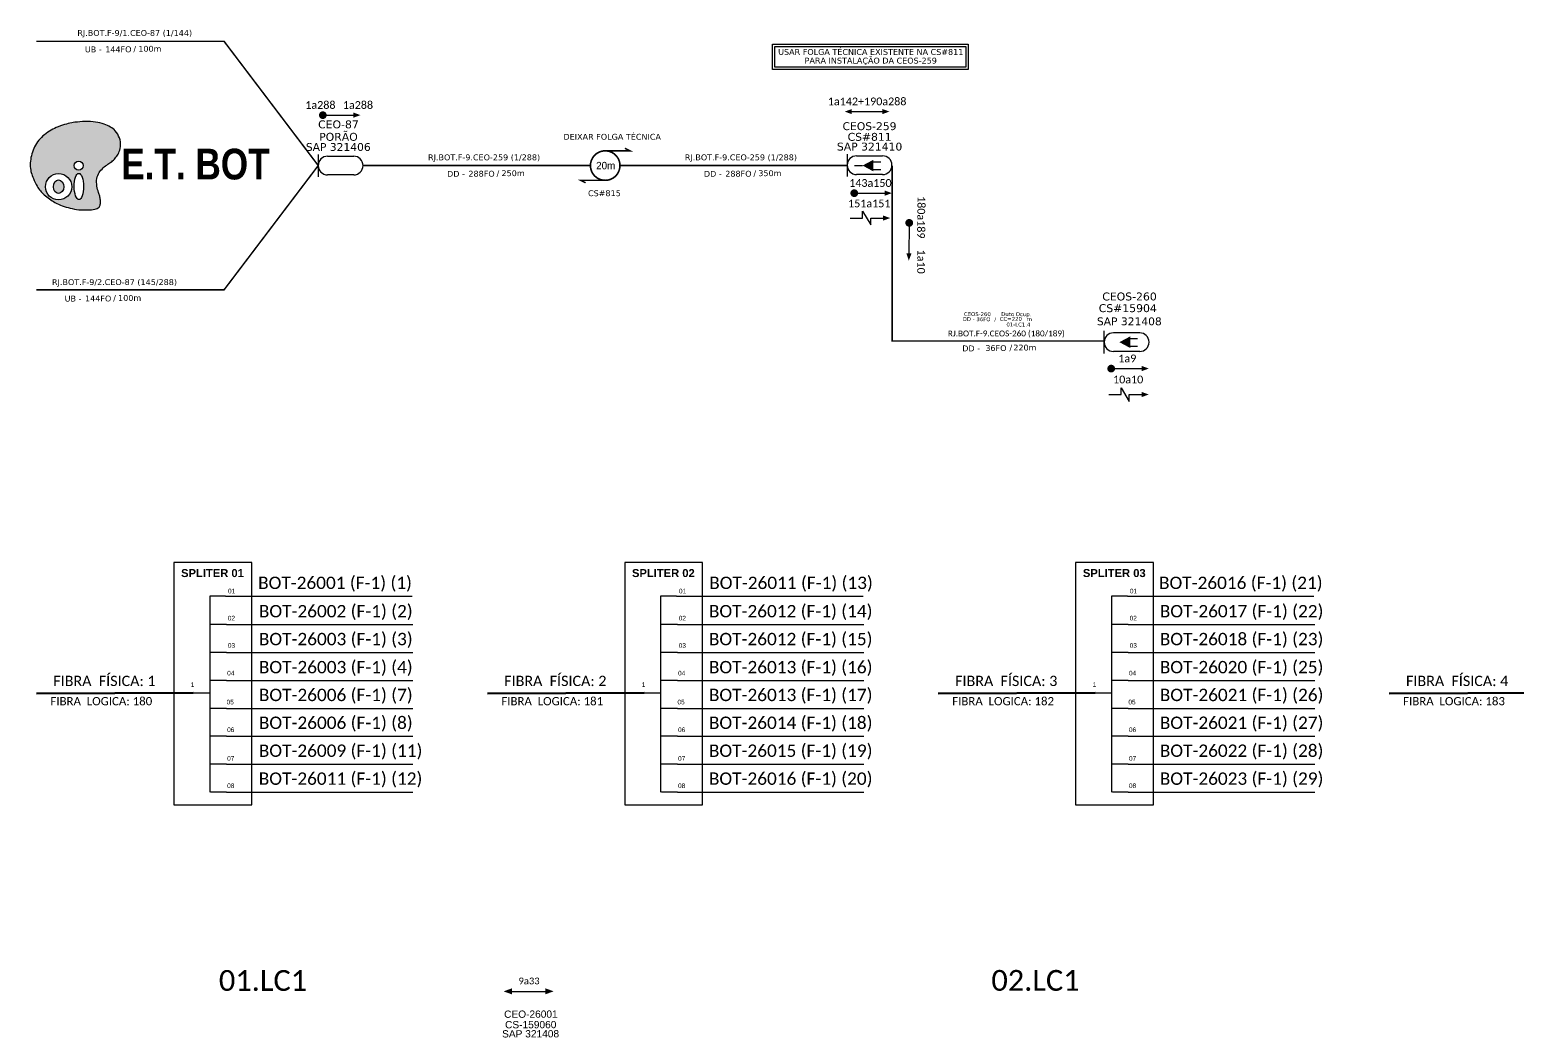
# Model space of a CAD drawing. Extents: x 35688 to 45186, y 3284 to 5132.
# Drawn here: x 44399.1 to 44729, y 3828.4 to 4050.5 of the extents above; entities that cross this region are included whole.
import ezdxf
from ezdxf.enums import TextEntityAlignment as Align

# ---------------------------------------------------------------- set-up
doc = ezdxf.new("R2010")
doc.units = ezdxf.units.DM
doc.header["$MEASUREMENT"] = 0
for name, color, linetype, lineweight in [("20.0-LEGENDA DOS CDO'S", 1, 'Continuous', 0), ('20.2-CDO_POSTE', 1, 'Continuous', 5), ('40.1-ETIQUETAS', 1, 'Continuous', 20)]:
    doc.layers.add(name, color=color, linetype=linetype, lineweight=lineweight)
for name, color, linetype in [('20.4-CEOS', 1, 'Continuous'), ('20.5-CABO AÉREO', 1, 'Continuous'), ('20.5-CEO', 1, 'Continuous'), ('E.T.', 7, 'Continuous'), ('label_cabos', 7, 'Continuous'), ('LC', 7, 'Continuous'), ('SETA', 7, 'Continuous'), ('UNIFILAR', 7, 'Continuous')]:
    doc.layers.add(name, color=color, linetype=linetype)
doc.layers.get('LC').off()
doc.styles.add('ARIAL', font='arial.ttf')
doc.styles.add('siredit', font='verdana.ttf')
doc.styles.add('SWISS BIT', font='swisscb.ttf')

# ---------------------------------------------------------------- blocks, each defined once
blk = doc.blocks.new('CDOE-TEXTO PADRÃO')
at = {"layer": "20.0-LEGENDA DOS CDO'S", "color": 0, "style": 'ARIAL'}
for tag, p in [('CDO_N', (0.49, 7.39)), ('CORDOALHA', (0.5, 4.33)), ('SAP', (0.51, 1.67)), ('SPLITER_1', (0.59, -0.91)), ('SPLITER_2', (0.6, -3.55)), ('(XX-XX_F)S', (0.54, -8.29)), ('(XX-XX_L)S', (0.55, -10.83)), ('UMS', (0.55, -13.15))]:
    blk.add_attdef(tag, p, '', height=1.7, rotation=0.118, dxfattribs=at)
blk.add_attdef('FIBRAS_UTILIZADAS', text='', height=1.7, rotation=0.118, dxfattribs=at).set_placement((19.77, 7.43), align=Align.CENTER)
blk = doc.blocks.new('SAN')
at = {"layer": 'SETA'}
blk.add_lwpolyline([(-2.58, 0), (6.02, 0)], dxfattribs=at)
for points in [[(-2.1, -0.66), (-3.93, 0), (-2.1, 0.67)], [(5.33, 0.68), (7.16, 0.01), (5.33, -0.65)]]:
    blk.add_solid(points, dxfattribs=at)
blk = doc.blocks.new('ETIQUETA_RS5F')
at = {"layer": '40.1-ETIQUETAS', "color": 0, "style": 'siredit'}
blk.add_text('/', height=1.5, dxfattribs=at).set_placement((1.55, -1.95), align=Align.MIDDLE_RIGHT)
for tag, p in [('ETIQUETA_R_PRIMARIA', (1.18, 4.1)), ('ETIQUETA_R_SECUNDARIA', (1.18, 2.1)), ('F_ATIVAS/F_MORTAS', (1.11, -4.24))]:
    blk.add_attdef(tag, text='', height=1.5, dxfattribs=at).set_placement(p, align=Align.MIDDLE_CENTER)
for tag, p in [('TIPO_CABO', (-6.62, -2.12)), ('CAP_CABO', (0.37, -2.09))]:
    blk.add_attdef(tag, text='', height=1.5, dxfattribs=at).set_placement(p, align=Align.MIDDLE_RIGHT)
blk.add_attdef('METROS', text='', height=1.5, dxfattribs=at).set_placement((2.11, -1.95), align=Align.MIDDLE_LEFT)
for tag, p in [('FUSÃO_1', (0.82, -8.39)), ('FUSÃO_2', (0.82, -10.6)), ('FUSÃO_3', (0.82, -12.93)), ('FUSÃO_4', (0.82, -15.14)), ('FUSÃO_5', (0.82, -17.16))]:
    blk.add_attdef(tag, text='', height=1.5, dxfattribs=at).set_placement(p, align=Align.CENTER)
blk = doc.blocks.new('OI')
h = blk.add_hatch(color=40)
edge = h.paths.add_edge_path()
edge.add_spline(control_points=[(4.35, -0.67), (3.92, -0.99), (3.26, -1.5), (2.81, -2.59), (2.9, -3.5), (3.06, -4.27), (3.31, -4.85), (3.37, -5.39), (3.4, -5.88), (3.2, -6.4), (2.54, -6.61), (1.65, -6.63), (0.55, -6.67), (-0.56, -6.42), (-1.61, -6.14), (-2.77, -5.61), (-3.92, -4.77), (-4.89, -3.7), (-5.34, -2.65), (-5.6, -1.94), (-5.85, -0.96), (-5.71, 0.47), (-5.1, 2.02), (-4.14, 3.02), (-3.3, 3.61), (-2.37, 4.16), (-1.36, 4.44), (-0.56, 4.7), (0.79, 4.85), (2.24, 4.97), (3.79, 4.57), (4.67, 4.21), (5.44, 3.65), (5.76, 2.99), (6.03, 2.21), (6.01, 1.46), (5.72, 0.64), (5.31, 0.08), (4.88, -0.38), (4.51, -0.55), (4.35, -0.67)], knot_values=[0, 0, 0, 0, 1.60434, 2.417191, 3.427595, 4.282808, 4.776746, 5.304182, 5.888771, 6.258406, 6.858137, 7.79129, 8.986195, 10.124242, 11.187857, 12.242908, 13.953784, 15.414161, 16.515391, 17.349188, 17.675853, 19.552021, 21.515531, 22.568638, 23.63245, 24.621084, 25.782718, 26.745347, 27.142653, 29.870543, 31.004649, 31.921532, 32.709589, 33.801391, 34.042471, 35.192333, 35.971461, 36.628871, 37.254359, 37.836911, 37.836911, 37.836911, 37.836911], degree=3, periodic=0)
h.paths.add_polyline_path([(1.13, -0.87, -1), (-0.04, -0.87, -1)], flags=16)
edge = h.paths.add_edge_path(flags=16)
edge.add_ellipse((0.56, -3.59), major_axis=(-0.02, 1.71), ratio=0.361305, start_angle=0, end_angle=360)
h.paths.add_polyline_path([(-0.36, -3.62, -1), (-3.8, -3.62, -1)], flags=16)
edge = h.paths.add_edge_path(flags=0)
edge.add_ellipse((-2.08, -3.62), major_axis=(0, 0.885), ratio=0.758294, start_angle=0, end_angle=360)
at = {"color": 40}
for centre, radius in [((-2.08, -3.62), 1.72), ((0.54, -0.87), 0.587)]:
    blk.add_circle(centre, radius, dxfattribs=at)
blk.add_ellipse((0.56, -3.59), major_axis=(-0.02, 1.71), ratio=0.361305, dxfattribs=at)
blk.add_ellipse((-2.08, -3.62), major_axis=(0, 0.885), ratio=0.758294, start_param=-3.141592653589791, end_param=3.141592653589791, dxfattribs=at)
at = {"color": 40, "start_tangent": (-0.800898, -0.598801), "end_tangent": (-0.800898, -0.598801)}
blk.add_spline([(4.35, -0.67), (3.2, -1.78), (2.9, -2.54), (2.92, -3.55), (3.12, -4.38), (3.28, -4.85), (3.37, -5.37), (3.35, -5.95), (3.2, -6.29), (2.66, -6.55), (1.73, -6.63), (0.54, -6.62), (-0.58, -6.41), (-1.6, -6.11), (-2.56, -5.67), (-3.95, -4.67), (-4.89, -3.56), (-5.37, -2.56), (-5.64, -1.78), (-5.72, -1.46), (-5.63, 0.42), (-4.84, 2.22), (-4.13, 2.99), (-3.27, 3.62), (-2.4, 4.09), (-1.3, 4.47), (-0.37, 4.72), (0.02, 4.77), (2.75, 4.8), (3.85, 4.53), (4.69, 4.16), (5.31, 3.68), (5.85, 2.73), (5.93, 2.5), (5.94, 1.35), (5.67, 0.62), (5.29, 0.08), (4.84, -0.36), (4.35, -0.67)], degree=3, dxfattribs=at)
blk = doc.blocks.new('*U46')
at = {"layer": '20.5-CEO'}
for p, q in [((-1.56, 1.26), (1.8, 1.26)), ((1.8, -1.13), (-1.56, -1.13))]:
    blk.add_line(p, q, dxfattribs=at)
blk.add_lwpolyline([(-2.75, 1.51), (-2.75, -1.38)], dxfattribs=at)
for centre, start, end in [((-1.56, 0.07), 90, 270), ((1.8, 0.07), 270, 90)]:
    blk.add_arc(centre, 1.2, start, end, dxfattribs=at)
at = {"layer": '20.5-CEO', "color": 7, "style": 'siredit'}
for tag, p in [('LOCAL', (0.12, 4.23)), ('FID', (0.11, 5.61)), ('SAP', (0.12, 2.97)), ('FIBRAS_RESERVA', (0.12, -1.94))]:
    blk.add_attdef(tag, text='', height=1.01, dxfattribs=at).set_placement(p, align=Align.TOP_CENTER)
for tag, flags, p in [('ID_ATIVIDADE', 3, (0.11, -3.51)), ('FATOR', 1, (0.11, -4.82))]:
    blk.add_attdef(tag, text='', height=1.01, dxfattribs=dict(at, flags=flags)).set_placement(p, align=Align.TOP_CENTER)
at = {"layer": '20.5-CEO', "color": 7, "style": 'siredit', "flags": 3}
blk.add_attdef('QTDE', (-4.88, -7.06), '', height=1.01, dxfattribs=at)
blk = doc.blocks.new('Inst CB DT OCUP CFOA-SM-DD-S-36')
at = {"layer": 'label_cabos', "color": 0, "style": 'siredit'}
for tag, flags, p in [('ID_ATIVIDADE', 3, (1.31, 2.67)), ('FATOR', 1, (11.56, 2.55))]:
    blk.add_attdef(tag, text='', height=1, rotation=359.69, dxfattribs=dict(at, flags=flags)).set_placement(p, align=Align.MIDDLE_CENTER)
for tag, p in [('TIPO_CABO', (1.11, 0)), ('DESTINO_CABO', (3.13, 1.26)), ('CABO', (4.69, -0.05)), ('/', (7.71, -0.05)), ('LANCE', (10.41, 0.02)), ('TIPO_CABO', (13.11, 1.24)), ('UND', (16.46, 0)), ('FID', (13.65, -1.41))]:
    blk.add_attdef(tag, text='', height=1, rotation=359.69, dxfattribs=at).set_placement(p, align=Align.MIDDLE_CENTER)
blk.add_attdef('QTDE', (11.93, -0.45), '', height=1, rotation=359.69, dxfattribs=at)

msp = doc.modelspace()

# ---------------------------------------------------------------- linework, layer by layer
at = {"color": 7, "linetype": 'Continuous'}
for p, q in [((44439, 3925), (44439, 3881.57)), ((44442.52, 3925), (44439, 3925)), ((44539, 3925), (44539, 3881.57)), ((44542.52, 3925), (44539, 3925)), ((44639, 3925), (44639, 3881.57)), ((44642.52, 3925), (44639, 3925)), ((44442.7, 3918.72), (44439.18, 3918.72)), ((44542.7, 3918.72), (44539.18, 3918.72)), ((44642.7, 3918.72), (44639.18, 3918.72)), ((44442.7, 3912.52), (44439.18, 3912.52)), ((44542.7, 3912.52), (44539.18, 3912.52)), ((44642.7, 3912.52), (44639.18, 3912.52)), ((44442.7, 3906.3), (44439.18, 3906.3)), ((44542.7, 3906.3), (44539.18, 3906.3)), ((44642.7, 3906.3), (44639.18, 3906.3)), ((44435.35, 3903.57), (44438.99, 3903.57)), ((44535.35, 3903.57), (44538.99, 3903.57)), ((44635.35, 3903.57), (44638.99, 3903.57)), ((44442.7, 3900.14), (44439.18, 3900.14)), ((44542.7, 3900.14), (44539.18, 3900.14)), ((44642.7, 3900.14), (44639.18, 3900.14)), ((44442.7, 3893.97), (44439.18, 3893.97)), ((44542.7, 3893.97), (44539.18, 3893.97)), ((44642.7, 3893.97), (44639.18, 3893.97)), ((44442.7, 3887.79), (44439.18, 3887.79)), ((44542.7, 3887.79), (44539.18, 3887.79)), ((44642.7, 3887.79), (44639.18, 3887.79)), ((44442.7, 3881.61), (44439.18, 3881.61)), ((44542.7, 3881.61), (44539.18, 3881.61)), ((44642.7, 3881.61), (44639.18, 3881.61))]:
    msp.add_line(p, q, dxfattribs=at)
at = {"color": 10, "linetype": 'Continuous'}
for p, q in [((44442.52, 3925), (44483.89, 3924.99)), ((44542.52, 3925), (44583.89, 3924.99)), ((44642.52, 3925), (44683.89, 3924.99)), ((44442.7, 3918.72), (44484.07, 3918.7)), ((44542.7, 3918.72), (44584.07, 3918.7)), ((44642.7, 3918.72), (44684.07, 3918.7)), ((44442.7, 3912.54), (44484.07, 3912.52)), ((44542.7, 3912.54), (44584.07, 3912.52)), ((44642.7, 3912.54), (44684.07, 3912.52)), ((44442.7, 3906.32), (44484.07, 3906.3)), ((44542.7, 3906.32), (44584.07, 3906.3)), ((44642.7, 3906.32), (44684.07, 3906.3)), ((44442.7, 3900.15), (44484.07, 3900.14)), ((44542.7, 3900.15), (44584.07, 3900.14)), ((44642.7, 3900.15), (44684.07, 3900.14)), ((44442.7, 3893.99), (44484.07, 3893.97)), ((44542.7, 3893.99), (44584.07, 3893.97)), ((44642.7, 3893.99), (44684.07, 3893.97)), ((44442.7, 3887.8), (44484.07, 3887.79)), ((44542.7, 3887.8), (44584.07, 3887.79)), ((44642.7, 3887.8), (44684.07, 3887.79)), ((44442.7, 3881.61), (44484.07, 3881.6)), ((44542.7, 3881.61), (44584.07, 3881.6)), ((44642.7, 3881.61), (44684.07, 3881.6))]:
    msp.add_line(p, q, dxfattribs=at)
at = {"color": 1, "linetype": 'Continuous', "lineweight": 60}
for p, q in [((44435.35, 3903.57), (44400.57, 3903.46)), ((44535.35, 3903.57), (44500.57, 3903.46)), ((44635.35, 3903.57), (44600.57, 3903.46)), ((44735.35, 3903.57), (44700.57, 3903.46))]:
    msp.add_line(p, q, dxfattribs=at)
at = {"color": 3}
for points in [[(44563.83, 4047.37), (44607.21, 4047.37), (44607.21, 4041.74), (44563.83, 4041.74)], [(44564.35, 4046.85), (44606.7, 4046.85), (44606.7, 4042.26), (44564.35, 4042.26)]]:
    msp.add_lwpolyline(points, close=True, dxfattribs=at)
at = {"color": 0, "const_width": 0.857}
for points in [[(44463.66, 4031.61, 1), (44464.51, 4031.61, 1)], [(44581.51, 4014.32, 1), (44582.37, 4014.32, 1)], [(44594.13, 4008.17, 1), (44594.12, 4007.31, 1)], [(44638.49, 3975.44, 1), (44639.35, 3975.44, 1)]]:
    msp.add_lwpolyline(points, format="xyb", close=True, dxfattribs=at)
at = {"color": 5, "const_width": 0.363}
msp.add_lwpolyline([(44526.7, 4023.71, 1.000012), (44526.7, 4017.17, 0.999978)], format="xyb", close=True, dxfattribs=at)
at = {"color": 5, "const_width": 0.341}
for points in [[(44526.7, 4023.71), (44532.16, 4023.71), (44531.07, 4024.26)], [(44526.7, 4017.17), (44521.25, 4017.17), (44522.34, 4016.63)]]:
    msp.add_lwpolyline(points, dxfattribs=at)
at = {"color": 0}
for points in [[(44583.78, 4008.81), (44583.78, 4010.32), (44585.59, 4007.3), (44585.59, 4008.81)], [(44641.13, 3969.7), (44641.13, 3971.21), (44642.94, 3968.19), (44642.94, 3969.7)]]:
    msp.add_lwpolyline(points, dxfattribs=at)
at = {"color": 7}
for points in [[(44431.03, 3878.79), (44448.31, 3878.79), (44448.31, 3932.44), (44431.03, 3932.44)], [(44531.03, 3878.79), (44548.31, 3878.79), (44548.31, 3932.44), (44531.03, 3932.44)], [(44631.03, 3878.79), (44648.31, 3878.79), (44648.31, 3932.44), (44631.03, 3932.44)]]:
    msp.add_lwpolyline(points, close=True, dxfattribs=at)
at = {"layer": '20.4-CEOS', "color": 8}
for p, q in [((44645.24, 3983.37), (44639.43, 3983.37)), ((44645.24, 3979.23), (44639.43, 3979.23))]:
    msp.add_line(p, q, dxfattribs=at)
for points in [[(44583.77, 4020.44, 0, 2.56, 0), (44586.16, 4020.44, 2.56, 2.56, 0)], [(44640.73, 3981.3, 0, 2.56, 0), (44643.13, 3981.3, 2.56, 2.56, 0)]]:
    msp.add_lwpolyline(points, format="xyseb", dxfattribs=at)
for points in [[(44582, 4020.44), (44583.77, 4020.44)], [(44586.06, 4021.26), (44587.82, 4021.26)], [(44586.06, 4019.54), (44587.82, 4019.54)], [(44637.36, 3978.8), (44637.36, 3983.8)], [(44643.02, 3982.12), (44644.78, 3982.12)], [(44643.02, 3980.4), (44644.78, 3980.4)]]:
    msp.add_lwpolyline(points, dxfattribs=at)
for centre, start, end in [((44639.43, 3981.3), 90, 270), ((44645.24, 3981.3), 270, 90)]:
    msp.add_arc(centre, 2.07, start, end, dxfattribs=at)
at = {"layer": '20.5-CABO AÉREO', "color": 5, "ltscale": 50, "const_width": 0.346}
for points in [[(44400.57, 4047.98), (44442.17, 4047.98), (44463.06, 4020.44)], [(44400.57, 3992.9), (44442.17, 3992.9), (44463.06, 4020.44)], [(44473.01, 4020.44), (44523.43, 4020.44)], [(44529.97, 4020.44), (44580.39, 4020.44)]]:
    msp.add_lwpolyline(points, dxfattribs=at)
at = {"layer": '20.5-CABO AÉREO', "color": 1, "ltscale": 50, "const_width": 0.346}
for points in [[(44590.35, 4020.44), (44590.35, 3981.57)], [(44590.35, 4020.43), (44590.35, 3981.57), (44637.37, 3981.57)]]:
    msp.add_lwpolyline(points, dxfattribs=at)
at = {"layer": '20.5-CEO', "color": 5}
for p, q in [((44465.13, 4022.51), (44470.93, 4022.51)), ((44470.93, 4018.37), (44465.13, 4018.37))]:
    msp.add_line(p, q, dxfattribs=at)
msp.add_lwpolyline([(44463.06, 4022.93), (44463.06, 4017.95)], dxfattribs=at)
for centre, start, end in [((44465.13, 4020.44), 90, 270), ((44470.93, 4020.44), 270, 90)]:
    msp.add_arc(centre, 2.07, start, end, dxfattribs=at)
at = {"layer": 'SETA', "color": 0}
for points in [[(44464.08, 4031.61), (44471.45, 4031.61)], [(44581.39, 4032.4), (44588.76, 4032.4)], [(44581.94, 4014.32), (44589.31, 4014.32)], [(44581.05, 4008.81), (44583.78, 4008.81)], [(44585.59, 4008.81), (44588.33, 4008.81)], [(44594.12, 4007.74), (44594.04, 4000.37)], [(44638.92, 3975.44), (44646.28, 3975.44)], [(44638.4, 3969.7), (44641.13, 3969.7)], [(44642.94, 3969.7), (44645.68, 3969.7)]]:
    msp.add_lwpolyline(points, dxfattribs=at)
at = {"layer": 'SETA'}
msp.add_lwpolyline([(44505.52, 3837.43), (44514.11, 3837.43)], dxfattribs=at)
at = {"layer": 'SETA', "color": 0}
for points in [[(44470.86, 4032.19), (44472.43, 4031.62), (44470.86, 4031.05)], [(44581.39, 4032.97), (44579.82, 4032.4), (44581.39, 4031.83)], [(44588.17, 4032.98), (44589.74, 4032.41), (44588.17, 4031.84)], [(44588.71, 4014.9), (44590.28, 4014.33), (44588.71, 4013.76)], [(44588.33, 4009.38), (44589.9, 4008.81), (44588.33, 4008.24)], [(44594.63, 4000.96), (44594.04, 3999.39), (44593.49, 4000.97)], [(44645.69, 3976.03), (44647.26, 3975.46), (44645.69, 3974.88)], [(44645.68, 3970.27), (44647.25, 3969.7), (44645.68, 3969.13)]]:
    msp.add_solid(points, dxfattribs=at)
at = {"layer": 'SETA'}
msp.add_solid([(44513.42, 3838.11), (44515.26, 3837.44), (44513.42, 3836.78)], dxfattribs=at)

# ---------------------------------------------------------------- block references
at = {"layer": '20.2-CDO_POSTE'}
ref = msp.add_blockref('CDOE-TEXTO PADRÃO', (44505.67, 3824.5), dxfattribs=dict(at, xscale=0.947556147652673, yscale=0.947556147652673, zscale=0.947556147652673))
ref.add_attrib('CDO_N', 'CS-159060', (44504.49, 3829.24), dxfattribs={"layer": "20.0-LEGENDA DOS CDO'S", "color": 0, "height": 1.611, "rotation": 0.118, "style": 'ARIAL'})
ref.add_attrib('SAP', 'CEO-26001', (44504.28, 3831.57), dxfattribs={"layer": "20.0-LEGENDA DOS CDO'S", "color": 0, "height": 1.611, "rotation": 0.118, "style": 'ARIAL'})
ref = msp.add_blockref('CDOE-TEXTO PADRÃO', (44503.74, 3822.47), dxfattribs=dict(at, xscale=0.947556147652673, yscale=0.947556147652673, zscale=0.947556147652673))
ref.add_attrib('CDO_N', 'SAP 321408', (44503.84, 3827.21), dxfattribs={"layer": "20.0-LEGENDA DOS CDO'S", "color": 0, "height": 1.611, "rotation": 0.118, "style": 'ARIAL'})
at = {"layer": '20.5-CEO', "color": 0, "lineweight": 0}
ref = msp.add_blockref('*U46', (44585.13, 4020.4), dxfattribs=dict(at, xscale=1.720608427742905, yscale=1.720608427742874, zscale=1.720608427742874))
ref.add_attrib('LOCAL', 'CS#811', dxfattribs={"color": 7, "height": 1.744, "style": 'siredit'}).set_placement((44585.34, 4027.68), align=Align.TOP_CENTER)
ref.add_attrib('SAP', 'SAP 321410', dxfattribs={"color": 7, "height": 1.744, "style": 'siredit'}).set_placement((44585.34, 4025.52), align=Align.TOP_CENTER)
ref.add_attrib('FID', 'CEOS-259', dxfattribs={"layer": '20.4-CEOS', "color": 7, "height": 1.737, "style": 'siredit'}).set_placement((44585.32, 4030.04), align=Align.TOP_CENTER)
at = {"layer": '40.1-ETIQUETAS', "color": 0}
ref = msp.add_blockref('ETIQUETA_RS5F', (44421.32, 4048.01), dxfattribs=dict(at, xscale=0.8654165706603263, yscale=0.8654165706603263, zscale=0.8654165706603263))
ref.add_attrib('ETIQUETA_R_SECUNDARIA', 'RJ.BOT.F-9/1.CEO-87 (1/144)', dxfattribs={"color": 0, "height": 1.2981, "style": 'siredit'}).set_placement((44422.35, 4049.83), align=Align.MIDDLE_CENTER)
ref.add_attrib('TIPO_CABO', 'UB - ', dxfattribs={"color": 0, "height": 1.298, "style": 'siredit'}).set_placement((44415.6, 4046.18), align=Align.MIDDLE_RIGHT)
ref.add_attrib('CAP_CABO', '144FO', dxfattribs={"color": 0, "height": 1.298, "style": 'siredit'}).set_placement((44421.64, 4046.2), align=Align.MIDDLE_RIGHT)
ref.add_attrib('METROS', '100m', dxfattribs={"color": 0, "height": 1.298, "style": 'siredit'}).set_placement((44423.15, 4046.32), align=Align.MIDDLE_LEFT)
ref = msp.add_blockref('ETIQUETA_RS5F', (44416.84, 3992.79), dxfattribs=dict(at, xscale=0.8654165706603263, yscale=0.8654165706603263, zscale=0.8654165706603263))
ref.add_attrib('ETIQUETA_R_SECUNDARIA', 'RJ.BOT.F-9/2.CEO-87 (145/288)', dxfattribs={"color": 0, "height": 1.2981, "style": 'siredit'}).set_placement((44417.87, 3994.61), align=Align.MIDDLE_CENTER)
ref.add_attrib('TIPO_CABO', 'UB - ', dxfattribs={"color": 0, "height": 1.298, "style": 'siredit'}).set_placement((44411.12, 3990.96), align=Align.MIDDLE_RIGHT)
ref.add_attrib('CAP_CABO', '144FO', dxfattribs={"color": 0, "height": 1.298, "style": 'siredit'}).set_placement((44417.16, 3990.98), align=Align.MIDDLE_RIGHT)
ref.add_attrib('METROS', '100m', dxfattribs={"color": 0, "height": 1.298, "style": 'siredit'}).set_placement((44418.67, 3991.1), align=Align.MIDDLE_LEFT)
at = {"layer": 'E.T.', "color": 7, "xscale": 1.700793601497719, "yscale": 1.700793587995562, "zscale": 1.700793586839976}
msp.add_blockref('OI', (44409.02, 4021.91), dxfattribs=at)
at = {"layer": 'LC', "color": 6, "lineweight": 0}
ref = msp.add_blockref('Inst CB DT OCUP CFOA-SM-DD-S-36', (44606.53, 3986.43), dxfattribs=dict(at, xscale=0.8654165706603263, yscale=0.8654165706603263, zscale=0.8654165706603263))
ref.add_attrib('DESTINO_CABO', 'CEOS-260', dxfattribs={"layer": 'label_cabos', "color": 0, "height": 0.865, "rotation": 359.69, "style": 'siredit'}).set_placement((44609.24, 3987.52), align=Align.MIDDLE_CENTER)
ref.add_attrib('TIPO_CABO', 'Duto Ocup.', dxfattribs={"layer": 'label_cabos', "color": 0, "height": 0.865, "rotation": 359.69, "style": 'siredit'}).set_placement((44617.87, 3987.51), align=Align.MIDDLE_CENTER)
ref.add_attrib('/', '/', dxfattribs={"layer": 'label_cabos', "color": 0, "height": 0.865, "rotation": 359.69, "style": 'siredit'}).set_placement((44613.2, 3986.39), align=Align.MIDDLE_CENTER)
ref.add_attrib('FID', '01-LC1.4', dxfattribs={"layer": 'label_cabos', "color": 0, "height": 0.865, "rotation": 359.69, "style": 'siredit'}).set_placement((44618.34, 3985.21), align=Align.MIDDLE_CENTER)
ref.add_attrib('LANCE', 'CC=', dxfattribs={"layer": 'label_cabos', "color": 0, "height": 0.865, "rotation": 359.69, "style": 'siredit'}).set_placement((44615.53, 3986.45), align=Align.MIDDLE_CENTER)
ref.add_attrib('UND', 'm', dxfattribs={"layer": 'label_cabos', "color": 0, "height": 0.865, "rotation": 359.69, "style": 'siredit'}).set_placement((44620.77, 3986.43), align=Align.MIDDLE_CENTER)
ref.add_attrib('CABO', '36FO', dxfattribs={"layer": 'label_cabos', "color": 0, "height": 0.865, "rotation": 359.69, "style": 'siredit'}).set_placement((44610.58, 3986.39), align=Align.MIDDLE_CENTER)
ref.add_attrib('TIPO_CABO', 'DD - ', dxfattribs={"layer": 'label_cabos', "color": 0, "height": 0.865, "rotation": 359.69, "style": 'siredit'}).set_placement((44607.49, 3986.43), align=Align.MIDDLE_CENTER)
ref.add_attrib('QTDE', '220', (44616.85, 3986.04), dxfattribs={"layer": 'label_cabos', "color": 0, "height": 0.865, "rotation": 359.69, "style": 'siredit'})
at = {"layer": 'UNIFILAR', "color": 5, "lineweight": -3}
msp.add_blockref('SAN', (44508.1, 3837.43), dxfattribs=at)

# ---------------------------------------------------------------- texts
at = {"color": 0}
msp.add_text('20m', height=1.636, dxfattribs=at).set_placement((44524.69, 4019.62))
at = {"color": 5, "insert": (44463.54, 4033.86), "char_height": 1.7135, "width": 21.7265, "attachment_point": 5}
msp.add_mtext('{\\fCalibri|b0|i0|c0|p34;\\C7;1a288}', dxfattribs=at)
at = {"color": 0, "char_height": 1.7135, "width": 21.7265, "attachment_point": 5}
for s, insert in [('{\\fCalibri|b0|i0|c0|p34;\\C7;1a288}', (44471.87, 4033.86)), ('{\\fCalibri|b0|i0|c0|p34;\\C7;1a142\\C0;+190a288}', (44584.79, 4034.65)), ('{\\fCalibri|b0|i0|c0|p34;\\C7;143a150}', (44585.51, 4016.57)), ('{\\fCalibri|b0|i0|c0|p34;151a151}', (44585.26, 4012.04)), ('{\\fCalibri|b0|i0|c0|p34;\\C7;1a9}', (44642.49, 3977.69)), ('{\\fCalibri|b0|i0|c0|p34;\\C7;10a10}', (44642.68, 3973.03))]:
    msp.add_mtext(s, dxfattribs=dict(at, insert=insert))
at = {"color": 0, "char_height": 1.7135, "width": 21.7265, "attachment_point": 5, "rotation": 269.3887}
for s, insert in [('{\\fCalibri|b0|i0|c0|p34;\\C7;180a189}', (44596.77, 4008.97)), ('{\\fCalibri|b0|i0|c0|p34;\\C7;1a10}', (44596.77, 3999.13))]:
    msp.add_mtext(s, dxfattribs=dict(at, insert=insert))
at = {"attachment_point": 5}
for s, insert, char_height, width in [('\\C10;\\fArial|b1|i0|c0|p34;SPLITER 01', (44439.6, 3930.12), 1.7753, 17.28), ('\\C7;\\fCalibri|b0|i0|c0|p34;BOT-26001 (F-1) (1)', (44466.78, 3927.67), 2.7432, 80.6352), ('\\C10;\\fArial|b1|i0|c0|p34;SPLITER 02', (44539.6, 3930.12), 1.7753, 17.28), ('\\C7;\\fCalibri|b0|i0|c0|p34;BOT-26011 (F-1) (13)', (44567.91, 3927.67), 2.7432, 80.6352), ('\\C10;\\fArial|b1|i0|c0|p34;SPLITER 03', (44639.6, 3930.12), 1.7753, 17.28), ('\\C7;\\fCalibri|b0|i0|c0|p34;BOT-26016 (F-1) (21)', (44667.66, 3927.67), 2.7432, 80.6352), ('\\C7;\\fArial|b0|i0|;\\H1.0273588255048;01 ', (44443.86, 3926.14), 1.7753, 3.5602), ('\\C7;\\fArial|b0|i0|;\\H1.0273588255048;01 ', (44543.86, 3926.14), 1.7753, 3.5602), ('\\C7;\\fArial|b0|i0|;\\H1.0273588255048;01 ', (44643.86, 3926.14), 1.7753, 3.5602), ('\\C7;\\fCalibri|b0|i0|c0|p34;BOT-26002 (F-1) (2)', (44466.95, 3921.39), 2.7432, 80.6352), ('\\C7;\\fCalibri|b0|i0|c0|p34;BOT-26012 (F-1) (14)', (44567.84, 3921.39), 2.7432, 80.6352), ('\\C7;\\fCalibri|b0|i0|c0|p34;BOT-26017 (F-1) (22)', (44667.84, 3921.39), 2.7432, 80.6352), ('\\C7;\\fArial|b0|i0|;\\H1.0273588255048;02 ', (44443.81, 3920.14), 1.7753, 3.7582), ('\\C7;\\fArial|b0|i0|;\\H1.0273588255048;02 ', (44543.81, 3920.14), 1.7753, 3.7582), ('\\C7;\\fArial|b0|i0|;\\H1.0273588255048;02 ', (44643.81, 3920.14), 1.7753, 3.7582), ('\\C7;\\fCalibri|b0|i0|c0|p34;BOT-26003 (F-1) (3)', (44466.95, 3915.21), 2.7432, 80.6352), ('\\C7;\\fCalibri|b0|i0|c0|p34;BOT-26012 (F-1) (15)', (44567.84, 3915.21), 2.7432, 80.6352), ('\\C7;\\fCalibri|b0|i0|c0|p34;BOT-26018 (F-1) (23)', (44667.84, 3915.21), 2.7432, 80.6352), ('\\C7;\\fArial|b0|i0|;\\H1.0273588255048;03 ', (44443.81, 3914.09), 1.7753, 3.456), ('\\C7;\\fArial|b0|i0|;\\H1.0273588255048;03 ', (44543.81, 3914.09), 1.7753, 3.456), ('\\C7;\\fArial|b0|i0|;\\H1.0273588255048;03 ', (44643.81, 3914.09), 1.7753, 3.456), ('\\C7;\\fCalibri|b0|i0|c0|p34;BOT-26003 (F-1) (4)', (44466.95, 3908.99), 2.7432, 80.6352), ('\\C7;\\fCalibri|b0|i0|c0|p34;BOT-26013 (F-1) (16)', (44567.84, 3908.99), 2.7432, 80.6352), ('\\C7;\\fCalibri|b0|i0|c0|p34;BOT-26020 (F-1) (25)', (44667.84, 3908.99), 2.7432, 80.6352), ('\\C7;\\fCalibri|b0|i0|c0|p34;FIBRA  FÍSICA: 1', (44415.64, 3906.22), 2.2859, 34.56), ('\\C7;\\fArial|b0|i0|;\\H1.0273588255048;04 ', (44443.66, 3907.95), 1.7753, 3.7582), ('\\C7;\\fCalibri|b0|i0|c0|p34;FIBRA  FÍSICA: 2', (44515.64, 3906.22), 2.2859, 34.56), ('\\C7;\\fArial|b0|i0|;\\H1.0273588255048;04 ', (44543.66, 3907.95), 1.7753, 3.7582), ('\\C7;\\fCalibri|b0|i0|c0|p34;FIBRA  FÍSICA: 3', (44615.64, 3906.22), 2.2859, 34.56), ('\\C7;\\fArial|b0|i0|;\\H1.0273588255048;04 ', (44643.66, 3907.95), 1.7753, 3.7582), ('\\C7;\\fCalibri|b0|i0|c0|p34;FIBRA  FÍSICA: 4', (44715.64, 3906.22), 2.2859, 34.56), ('\\C7;\\fCalibri|b0|i0|c0|p34;FIBRA  LOGICA: 180', (44414.95, 3901.73), 1.8289, 34.56), ('\\C7;\\fArial|b0|i0|;\\H1.0273588255048;1', (44435.19, 3905.4), 1.7753, 1.7584), ('\\C7;\\fCalibri|b0|i0|c0|p34;BOT-26006 (F-1) (7)', (44466.95, 3902.83), 2.7432, 80.6352), ('\\C7;\\fCalibri|b0|i0|c0|p34;FIBRA  LOGICA: 181', (44514.95, 3901.73), 1.8289, 34.56), ('\\C7;\\fArial|b0|i0|;\\H1.0273588255048;1', (44535.19, 3905.4), 1.7753, 1.7584), ('\\C7;\\fCalibri|b0|i0|c0|p34;BOT-26013 (F-1) (17)', (44567.84, 3902.83), 2.7432, 80.6352), ('\\C7;\\fCalibri|b0|i0|c0|p34;FIBRA  LOGICA: 182', (44614.95, 3901.73), 1.8289, 34.56), ('\\C7;\\fArial|b0|i0|;\\H1.0273588255048;1', (44635.19, 3905.4), 1.7753, 1.7584), ('\\C7;\\fCalibri|b0|i0|c0|p34;BOT-26021 (F-1) (26)', (44667.84, 3902.83), 2.7432, 80.6352), ('\\C7;\\fCalibri|b0|i0|c0|p34;FIBRA  LOGICA: 183', (44714.95, 3901.73), 1.8289, 34.56), ('\\C7;\\fArial|b0|i0|;\\H1.0273588255048;05 ', (44443.53, 3901.54), 1.7753, 4.6222), ('\\C7;\\fArial|b0|i0|;\\H1.0273588255048;05 ', (44543.53, 3901.54), 1.7753, 4.6222), ('\\C7;\\fArial|b0|i0|;\\H1.0273588255048;05 ', (44643.53, 3901.54), 1.7753, 4.6222), ('\\C7;\\fCalibri|b0|i0|c0|p34;BOT-26006 (F-1) (8)', (44466.95, 3896.66), 2.7432, 80.6352), ('\\C7;\\fCalibri|b0|i0|c0|p34;BOT-26014 (F-1) (18)', (44567.84, 3896.66), 2.7432, 80.6352), ('\\C7;\\fCalibri|b0|i0|c0|p34;BOT-26021 (F-1) (27)', (44667.84, 3896.66), 2.7432, 80.6352), ('\\C7;\\fArial|b0|i0|;\\H1.0273588255048;06 ', (44443.66, 3895.4), 1.7753, 3.7582), ('\\C7;\\fArial|b0|i0|;\\H1.0273588255048;06 ', (44543.66, 3895.4), 1.7753, 3.7582), ('\\C7;\\fArial|b0|i0|;\\H1.0273588255048;06 ', (44643.66, 3895.4), 1.7753, 3.7582), ('\\C7;\\fArial|b0|i0|;\\H1.0273588255048;07 ', (44443.66, 3889.04), 1.7753, 3.7582), ('\\C7;\\fCalibri|b0|i0|c0|p34;BOT-26009 (F-1) (11)', (44468.02, 3890.47), 2.7432, 80.6352), ('\\C7;\\fArial|b0|i0|;\\H1.0273588255048;07 ', (44543.66, 3889.04), 1.7753, 3.7582), ('\\C7;\\fCalibri|b0|i0|c0|p34;BOT-26015 (F-1) (19)', (44567.84, 3890.47), 2.7432, 80.6352), ('\\C7;\\fArial|b0|i0|;\\H1.0273588255048;07 ', (44643.66, 3889.04), 1.7753, 3.7582), ('\\C7;\\fCalibri|b0|i0|c0|p34;BOT-26022 (F-1) (28)', (44667.84, 3890.47), 2.7432, 80.6352), ('\\C7;\\fCalibri|b0|i0|c0|p34;BOT-26011 (F-1) (12)', (44468.01, 3884.28), 2.7432, 80.6352), ('\\C7;\\fCalibri|b0|i0|c0|p34;BOT-26016 (F-1) (20)', (44567.84, 3884.28), 2.7432, 80.6352), ('\\C7;\\fCalibri|b0|i0|c0|p34;BOT-26023 (F-1) (29)', (44667.84, 3884.28), 2.7432, 80.6352), ('\\C7;\\fArial|b0|i0|;\\H1.0273588255048;08 ', (44443.66, 3882.99), 1.7753, 3.7582), ('\\C7;\\fArial|b0|i0|;\\H1.0273588255048;08 ', (44543.66, 3882.99), 1.7753, 3.7582), ('\\C7;\\fArial|b0|i0|;\\H1.0273588255048;08 ', (44643.66, 3882.99), 1.7753, 3.7582), ('\\pxt9;\\C7;\\fCalibri|b0|i0|c0|p34;9a33', (44509.81, 3839.73), 1.5, 25.3588)]:
    msp.add_mtext(s, dxfattribs=dict(at, insert=insert, char_height=char_height, width=width))
at = {"color": 3, "char_height": 4.6037, "width": 230.4002, "attachment_point": 5}
for s, insert in [('\\fCalibri|b0|i0|c0|p34;01.LC1', (44450.81, 3839.82)), ('\\fCalibri|b0|i0|c0|p34;02.LC1', (44622.13, 3839.84))]:
    msp.add_mtext(s, dxfattribs=dict(at, insert=insert))
at = {"layer": '20.4-CEOS', "color": 7, "style": 'siredit'}
for s, height, p in [('CEO-87', 1.755, (44467.54, 4029.57)), ('PORÃO', 1.755, (44467.54, 4026.81)), ('SAP 321406', 1.731, (44467.5, 4024.56)), ('CEOS-260', 1.755, (44642.98, 3991.43)), ('CS#15904 ', 1.755, (44642.98, 3988.84)), ('SAP 321408', 1.731, (44642.94, 3985.92))]:
    msp.add_text(s, height=height, dxfattribs=at).set_placement(p, align=Align.MIDDLE_CENTER)
at = {"layer": '40.1-ETIQUETAS', "color": 0, "style": 'siredit'}
for s, height, p in [('USAR FOLGA TÉCNICA EXISTENTE NA CS#811', 1.2981, (44585.59, 4045.62)), ('PARA INSTALAÇÃO DA CEOS-259', 1.2981, (44585.59, 4043.7)), ('DEIXAR FOLGA TÉCNICA', 1.2981, (44528.25, 4026.82)), ('RJ.BOT.F-9.CEO-259 (1/288)', 1.2981, (44499.84, 4022.26)), ('RJ.BOT.F-9.CEO-259 (1/288)', 1.2981, (44556.8, 4022.26)), ('CS#815', 1.298, (44526.52, 4014.31))]:
    msp.add_text(s, height=height, dxfattribs=at).set_placement(p, align=Align.MIDDLE_CENTER)
for s, height, p in [('DD - ', 1.298, (44496.15, 4018.61)), ('288FO', 1.298, (44502.19, 4018.63)), ('/', 1.3, (44503.21, 4018.75)), ('DD - ', 1.298, (44553.11, 4018.61)), ('288FO', 1.298, (44559.15, 4018.63)), ('/', 1.3, (44560.17, 4018.75)), ('DD - ', 1.298, (44610.41, 3979.92)), ('36FO', 1.298, (44615.7, 3979.99)), ('/', 1.3, (44616.96, 3980.11))]:
    msp.add_text(s, height=height, dxfattribs=at).set_placement(p, align=Align.MIDDLE_RIGHT)
for s, p in [('250m', (44503.7, 4018.75)), ('350m', (44560.66, 4018.75)), ('220m', (44617.21, 3980.11))]:
    msp.add_text(s, height=1.298, dxfattribs=at).set_placement(p, align=Align.MIDDLE_LEFT)
at = {"layer": '40.1-ETIQUETAS', "color": 7, "insert": (44615.66, 3983.09), "char_height": 1.2981, "width": 51.9453, "attachment_point": 5, "style": 'siredit'}
msp.add_mtext('{\\fCalibri|b0|i0|c0|p34;RJ.BOT.F-9.CEOS-260 (180/189\\C0;) }', dxfattribs=at)
at = {"layer": 'E.T.', "color": 40, "style": 'SWISS BIT'}
msp.add_text('E.T. BOT', height=6.803, dxfattribs=at).set_placement((44435.82, 4017.37), align=Align.CENTER)

doc.saveas('drawing.dxf')
